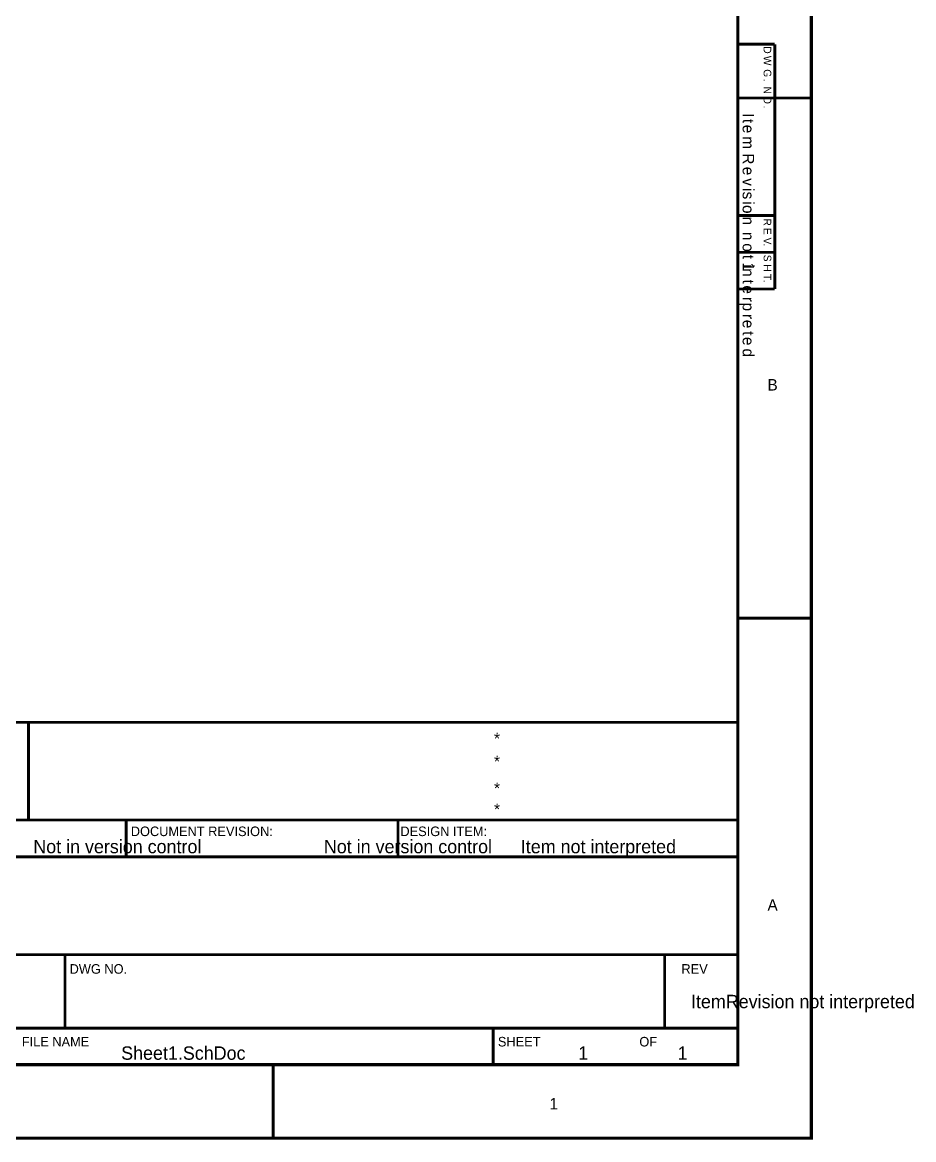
# Model space of a CAD drawing. Header units: inches. Extents: x 0 to 569, y 0 to 432.
# Drawn here: x 476.9 to 569.4, y -0.1 to 115.8 of the extents above; entities that cross this region are included whole.
import ezdxf

# ---------------------------------------------------------------- set-up
doc = ezdxf.new("R2010")
doc.units = ezdxf.units.IN
doc.layers.add('Sheet', color=255, linetype='Continuous')

msp = doc.modelspace()

# ---------------------------------------------------------------- linework, layer by layer
at = {"layer": 'Sheet'}
for points in [[(0, 431.8, 0.3, 0.3, 0), (558.8, 431.8, 0.3, 0.3, 0), (558.8, 0, 0.3, 0.3, 0), (0, 0, 0.3, 0.3, 0), (0, 431.8, 0.3, 0.3, 0)], [(0, 431.8, 0.0991, 0.0991, 0), (0, 0, 0.0991, 0.0991, 0), (558.8, 0, 0.0991, 0.0991, 0), (558.8, 431.8, 0.0991, 0.0991, 0), (0, 431.8, 0.0991, 0.0991, 0), (0, 431.8, 0.0991, 0.0991, 0)], [(7.64, 424.16, 0.3, 0.3, 0), (551.18, 424.16, 0.3, 0.3, 0), (551.18, 7.62, 0.3, 0.3, 0), (7.64, 7.62, 0.3, 0.3, 0), (7.64, 424.16, 0.3, 0.3, 0)], [(7.64, 424.16, 0.0991, 0.0991, 0), (7.64, 7.62, 0.0991, 0.0991, 0), (551.18, 7.62, 0.0991, 0.0991, 0), (551.18, 424.16, 0.0991, 0.0991, 0), (7.64, 424.16, 0.0991, 0.0991, 0), (7.64, 424.16, 0.0991, 0.0991, 0)]]:
    msp.add_lwpolyline(points, format="xyseb", close=True, dxfattribs=at)
for points in [[(558.78, 431.8, 0.3, 0.3, 0), (558.78, 0.02, 0.3, 0.3, 0)], [(551.16, 424.16, 0.3, 0.3, 0), (551.16, 7.64, 0.3, 0.3, 0)], [(555, 113.53, 0.3, 0.3, 0), (551.18, 113.53, 0.3, 0.3, 0)], [(555, 88.13, 0.3, 0.3, 0), (555, 113.53, 0.3, 0.3, 0)], [(558.8, 107.95, 0.3, 0.3, 0), (551.18, 107.95, 0.3, 0.3, 0)], [(555, 107.95, 0.3, 0.3, 0), (558.8, 107.95, 0.3, 0.3, 0)], [(555, 95.75, 0.3, 0.3, 0), (551.18, 95.75, 0.3, 0.3, 0)], [(555, 91.93, 0.3, 0.3, 0), (551.18, 91.93, 0.3, 0.3, 0)], [(555, 88.13, 0.3, 0.3, 0), (551.18, 88.13, 0.3, 0.3, 0)], [(558.8, 53.97, 0.3, 0.3, 0), (551.18, 53.97, 0.3, 0.3, 0)], [(551.18, 53.97, 0.3, 0.3, 0), (558.8, 53.97, 0.3, 0.3, 0)], [(551.18, 43.16, 0.3, 0.3, 0), (459.75, 43.16, 0.3, 0.3, 0)], [(477.54, 43.16, 0.3, 0.3, 0), (477.54, 33.02, 0.3, 0.3, 0)], [(551.18, 33.02, 0.3, 0.3, 0), (459.75, 33.02, 0.3, 0.3, 0)], [(487.68, 33.02, 0.3, 0.3, 0), (487.68, 29.2, 0.3, 0.3, 0)], [(515.89, 33.02, 0.3, 0.3, 0), (515.89, 29.2, 0.3, 0.3, 0)], [(459.75, 29.2, 0.3, 0.3, 0), (551.18, 29.2, 0.3, 0.3, 0)], [(459.75, 19.05, 0.3, 0.3, 0), (551.18, 19.05, 0.3, 0.3, 0)], [(481.33, 19.05, 0.3, 0.3, 0), (481.33, 11.41, 0.3, 0.3, 0)], [(543.57, 19.05, 0.3, 0.3, 0), (543.57, 11.41, 0.3, 0.3, 0)], [(551.18, 11.41, 0.3, 0.3, 0), (459.75, 11.41, 0.3, 0.3, 0)], [(525.78, 11.41, 0.3, 0.3, 0), (525.78, 7.62, 0.3, 0.3, 0)], [(551.16, 7.64, 0.3, 0.3, 0), (7.64, 7.64, 0.3, 0.3, 0)], [(502.94, 0, 0.3, 0.3, 0), (502.94, 7.62, 0.3, 0.3, 0)], [(502.94, 7.62, 0.3, 0.3, 0), (502.94, 0, 0.3, 0.3, 0)], [(558.78, 0.02, 0.3, 0.3, 0), (0, 0.02, 0.3, 0.3, 0)], [(558.8, 0, 0.3, 0.3, 0), (551.18, 0, 0.3, 0.3, 0)]]:
    msp.add_lwpolyline(points, format="xyseb", dxfattribs=at)

# ---------------------------------------------------------------- texts
for s, height, p in [('D', 0.794, (553.84, 113.31)), ('W', 0.794, (553.84, 112.32)), ('G', 0.794, (553.84, 110.93)), ('.', 0.794, (553.84, 109.93)), ('N', 0.794, (553.84, 109.14)), ('O', 0.794, (553.84, 108.15)), ('.', 0.794, (553.84, 107.16)), ('t', 1.19, (551.66, 105.77)), ('I', 1.19, (551.66, 106.36)), ('e', 1.19, (551.66, 105.17)), ('m', 1.19, (551.66, 103.98)), ('R', 1.19, (551.66, 102.2)), ('e', 1.19, (551.66, 100.81)), ('v', 1.19, (551.66, 99.62)), ('s', 1.19, (551.66, 98.23)), ('i', 1.19, (551.66, 98.62)), ('o', 1.19, (551.66, 96.84)), ('i', 1.19, (551.66, 97.23)), ('n', 1.19, (551.66, 95.65)), ('R', 0.794, (553.84, 95.45)), ('n', 1.19, (551.66, 94.06)), ('E', 0.794, (553.84, 94.46)), ('o', 1.19, (551.66, 92.87)), ('V', 0.794, (553.84, 93.46)), ('.', 0.794, (553.84, 92.87)), ('t', 1.19, (551.66, 91.68)), ('S', 0.794, (553.84, 91.68)), ('1', 1.19, (551.66, 90.88)), ('i', 1.19, (551.66, 90.69)), ('H', 0.794, (553.84, 90.69)), ('n', 1.19, (551.66, 90.29)), ('T', 0.794, (553.84, 89.69)), ('t', 1.19, (551.66, 89.1)), ('e', 1.19, (551.66, 88.5)), ('.', 0.794, (553.84, 89.1)), ('r', 1.19, (551.66, 87.31)), ('p', 1.19, (551.66, 86.72)), ('e', 1.19, (551.66, 84.93)), ('r', 1.19, (551.66, 85.53)), ('t', 1.19, (551.66, 83.74)), ('e', 1.19, (551.66, 83.15)), ('d', 1.19, (551.66, 81.95))]:
    msp.add_text(s, height=height, rotation=270, dxfattribs=at).set_placement(p)
for s, height, p in [('B', 1.19, (554.24, 77.59)), ('*', 1.19, (525.86, 40.88)), ('*', 1.19, (525.86, 38.5)), ('*', 1.19, (525.86, 35.72)), ('*', 1.19, (525.86, 33.54)), ('DOCUMENT REVISION:', 0.9922, (488.16, 31.35)), ('DESIGN ITEM:', 0.9922, (516.14, 31.35)), ('Not in version control', 1.3891, (478.04, 29.57)), ('Not in version control', 1.3891, (508.2, 29.57)), ('Item not interpreted', 1.3891, (528.64, 29.57)), ('A', 1.19, (554.24, 23.61)), ('DWG NO.', 0.992, (481.81, 17.07)), ('REV', 0.992, (545.31, 17.07)), ('ItemRevision not interpreted', 1.3891, (546.3, 13.49)), ('FILE NAME', 0.992, (476.85, 9.52)), ('SHEET', 0.992, (526.26, 9.52)), ('OF', 0.992, (540.94, 9.52)), ('Sheet1.SchDoc', 1.3891, (487.16, 8.14)), ('1', 1.39, (534.59, 8.14)), ('1', 1.39, (544.91, 8.14)), ('1', 1.19, (531.61, 2.98))]:
    msp.add_text(s, height=height, dxfattribs=at).set_placement(p)

doc.saveas('drawing.dxf')
